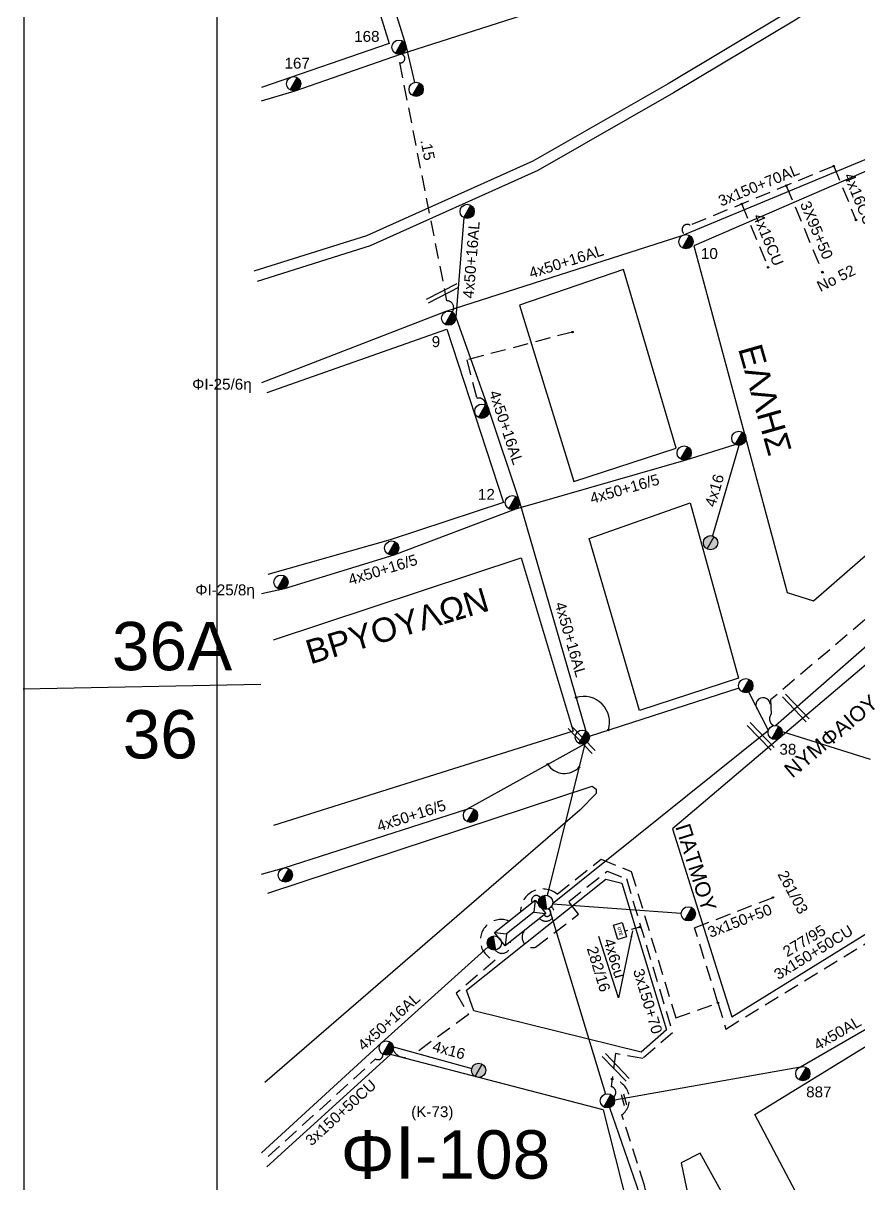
# Model space of a CAD drawing. Header units: millimetres. Extents: x 864 to 3062, y 833 to 2619.
# Drawn here: x 863.5 to 1001.7, y 1326.2 to 1518.2 of the extents above; entities that cross this region are included whole.
import ezdxf
from ezdxf.enums import TextEntityAlignment as Align

# ---------------------------------------------------------------- set-up
doc = ezdxf.new("R2010")
doc.units = ezdxf.units.MM
doc.linetypes.add('DASHED', pattern=[19.05, 12.7, -6.35])
for name, color, linetype, lineweight in [('.15', 7, 'Continuous', 30), ('3x150+50', 7, 'Continuous', 30), ('3x150+50CU', 7, 'Continuous', 30), ('3x150+70AL', 7, 'DASHED', 30), ('3X48+38', 7, 'Continuous', 30), ('3X95+50', 7, 'Continuous', 30), ('4x16', 7, 'Continuous', 30), ('4x16CU', 7, 'Continuous', 30), ('4x50+16_5', 7, 'Continuous', 30), ('4x50+16AL', 7, 'Continuous', 30), ('4x50AL', 7, 'Continuous', 30), ('4x50CU', 7, 'Continuous', 30), ('text διευθύνσεων', 250, 'Continuous', 30), ('Υπόβαθρο ΔΕΗ', 7, 'Continuous', 30)]:
    doc.layers.add(name, color=color, linetype=linetype, lineweight=lineweight)
for name, color, linetype in [('Pillar OTE', 7, 'Continuous'), ('TEXT ΚΑΛΩΔΙΩΝ', 7, 'Continuous'), ('Άγνωστα', 7, 'Continuous'), ('Επιγραφές - Σχήματα', 7, 'Continuous'), ('Μηχανική τομή', 7, 'Continuous'), ('Στύλος Ξύλινος', 7, 'Continuous'), ('Στύλος Ξύλινος @ 1', 7, 'Continuous'), ('Στύλος ΦΜ', 7, 'Continuous'), ('Στύλος ΦΜ @ 1', 7, 'Continuous'), ('Συνδέσεις', 7, 'Continuous'), ('Τομή', 7, 'Continuous'), ('Υποσταθμός εναέριος 2 στύλων', 7, 'Continuous'), ('Υποσταθμός πόλεως', 7, 'Continuous'), ('Υπόγεια καλώδια Παροχών ΧΤ   4x50AL', 7, 'DASHED'), ('Υπόγεια καλώδια Παροχών ΧΤ   4x6', 7, 'DASHED')]:
    doc.layers.add(name, color=color, linetype=linetype)
doc.styles.add('arial', font='arial.ttf')
doc.styles.get("Standard").update_dxf_attribs({"font": 'arial.ttf'})
doc.linetypes.add('SYN_LINE', pattern='A,0.5,-0.0001,["/\\/\\/\\/",Standard,S=0.1,R=0,X=0,Y=-0.05],-0.25', length=0.7501)
doc.dimstyles.new('ISO-25', dxfattribs={"dimtxt": 2.5, "dimasz": 2.5, "dimexe": 1.25, "dimexo": 0.625, "dimtad": 1, "dimtxsty": 'Standard', "dimcen": 2.5, "dimadec": 0, "dimazin": 0, "dimtfac": 1, "dimtmove": 0, "dimatfit": 3, "dimfxl": 1, "dimarcsym": 0})

# ---------------------------------------------------------------- blocks, each defined once
blk = doc.blocks.new('ΥΠΑΡΧΩΝ ΤΣΙΜΕΝΤΕΝΙΟΣ ΣΤΥΛΟΣ')
at = {"layer": 'Στύλος ΦΜ'}
blk.add_hatch(color=7, dxfattribs=at).paths.add_polyline_path([(-1.29, -2.28, 0.574793), (2.62, 0, 0.268822), (1.3, 2.27)])
at = {"layer": 'Στύλος ΦΜ', "color": 7}
blk.add_line((-1.29, -2.28), (1.3, 2.27), dxfattribs=at)
blk.add_circle((0, 0), 2.62, dxfattribs=at)
at = {"layer": 'Στύλος ΦΜ', "flags": 4}
for tag, p in [('ΑΡΙΘΜΟΣ', (-4.68, 8.05)), ('ΤΥΠΟΣ', (-4.91, 3.03))]:
    blk.add_attdef(tag, p, '', height=4, dxfattribs=at)
blk = doc.blocks.new('ΥΠΑΡΧΩΝ ΞΥΛΙΝΟΣ ΣΤΥΛΟΣ')
at = {"layer": 'Στύλος Ξύλινος'}
h = blk.add_hatch(color=7, dxfattribs=at)
h.paths.add_polyline_path([(-2.62, 0, 0.270008), (-1.29, -2.28), (1.3, 2.27, 0.576266)])
h.paths.add_polyline_path([(-1.29, -2.28, 0.574793), (2.62, 0, 0.268822), (1.3, 2.27)])
at = {"layer": 'Στύλος Ξύλινος', "color": 7}
blk.add_line((-1.29, -2.28), (1.3, 2.27), dxfattribs=at)
blk.add_circle((0, 0), 2.62, dxfattribs=at)
at = {"layer": 'Στύλος Ξύλινος', "flags": 4}
for tag, p in [('ΑΡΙΘΜΟΣ', (-4.91, 8.6)), ('ΤΥΠΟΣ', (-4.85, 3.39))]:
    blk.add_attdef(tag, p, '', height=4, dxfattribs=at)
blk = doc.blocks.new('ΥΠΟΣΤΑΘΜΟΣ ΕΝΑΕΡΙΟΣ ΕΠΙ 2 ΣΤΥΛΩΝ')
at = {"layer": 'Υποσταθμός εναέριος 2 στύλων', "linetype": 'Continuous'}
for points in [[(-11.97, -2.11, 0.574793), (-8.45, -0.07, 0.268822), (-9.64, 1.98)], [(9.68, -2.15, 0.574793), (13.19, -0.1, 0.268822), (12.01, 1.95)]]:
    blk.add_hatch(color=256, dxfattribs=at).paths.add_polyline_path(points)
for p, q in [((-11.97, -2.11), (-9.64, 1.98)), ((9.68, -2.15), (12.01, 1.95))]:
    blk.add_line(p, q, dxfattribs=at)
for centre in [(-10.81, -0.07), (10.84, -0.1)]:
    blk.add_circle(centre, 2.36, dxfattribs=at)
at = {"layer": 'Υποσταθμός πόλεως', "linetype": 'Continuous', "ltscale": 40}
blk.add_lwpolyline([(-8.57, 2.82), (8.57, 2.82), (8.57, -2.82), (-8.57, -2.82)], close=True, dxfattribs=at)
for points in [[(-5.75, 0), (-8.57, 2.82)], [(-8.57, -2.82), (-5.75, 0)], [(-5.75, 0), (5.75, 0)], [(5.75, 0), (8.57, 2.82)], [(8.57, -2.82), (5.75, 0)]]:
    blk.add_lwpolyline(points, dxfattribs=at)
at = {"layer": 'Υποσταθμός εναέριος 2 στύλων', "ltscale": 40, "flags": 1}
for tag, p in [('ΜΕΤΑΣΧΗΜΑΤΙΣΜΟΣ', (14.09, 2.51)), ('ΙΣΧΥΣ', (14.07, -0.28)), ('ΑΡΙΘΜΟΣ', (14.19, -3))]:
    blk.add_attdef(tag, p, '', height=1.8, dxfattribs=at)
blk = doc.blocks.new('_ΣΥΝΔΕΣΗ')
at = {"layer": 'Συνδέσεις', "linetype": 'SYN_LINE', "ltscale": 40}
blk.add_hatch(color=256, dxfattribs=at).paths.add_polyline_path([(0.5, -0.01, 1), (-0.5, -0.01, 1)])
at = {"layer": 'Συνδέσεις'}
blk.add_circle((0, -0.01), 0.5, dxfattribs=at)
blk = doc.blocks.new('ΤΟΜΗ')
at = {"layer": 'Τομή', "ltscale": 40}
for p, q in [((-5.68, 0), (17.06, 0)), ((-5.68, -2.77), (17.06, -2.77))]:
    blk.add_line(p, q, dxfattribs=at)
blk = doc.blocks.new('ΜΗΧΑΝΙΚΗ ΤΟΜΗ')
at = {"layer": 'Μηχανική τομή', "ltscale": 40}
for p, q in [((-1.89, 0.78), (5.69, 0.78)), ((-1.89, -0.77), (5.69, -0.77))]:
    blk.add_line(p, q, dxfattribs=at)
blk = doc.blocks.new('PILLAR ΟΤΕ')
at = {"layer": 'Pillar OTE', "ltscale": 40}
blk.add_lwpolyline([(-3.31, 2.02), (3.39, 2.02), (3.39, -1.99), (-3.31, -1.99)], close=True, dxfattribs=at)
at = {"layer": 'Pillar OTE', "insert": (-1.81, 0.71), "char_height": 1.3575, "width": 109.961, "attachment_point": 1}
blk.add_mtext('{\\fArial|b1|i0|c161|p34;OTE}', dxfattribs=at)

msp = doc.modelspace()

# ---------------------------------------------------------------- hatches: boundary and pattern name
at = {"layer": 'Pillar OTE', "ltscale": 40}
h = msp.add_hatch(color=256, dxfattribs=at)
h.dxf.hatch_style = 1
h.paths.add_polyline_path([(965.61, 1368.86), (965.29, 1368.59), (965.71, 1368.51)])

# ---------------------------------------------------------------- linework, layer by layer
at = {"layer": '.15', "color": 85, "linetype": 'DASHED', "lineweight": -3, "ltscale": 0.2}
msp.add_lwpolyline([(925.92, 1513.05, -1.136374), (925.73, 1511.64), (933.53, 1472.27, -0.631587), (934.46, 1470.4, -17.168968)], format="xyb", dxfattribs=at)
at = {"layer": '3x150+50', "color": 1, "linetype": 'DASHED', "lineweight": -3, "ltscale": 0.2}
for points in [[(954.35, 1467.08), (936.86, 1462.47), (938.53, 1456.12, -0.539165), (939.95, 1455.01, 2.562396)], [(945.77, 1371.24, -0.642497), (951.81, 1374.12), (959.1, 1379.91), (964.07, 1377.86), (971.42, 1353.64), (978.41, 1356.14)]]:
    msp.add_lwpolyline(points, format="xyb", dxfattribs=at)
at = {"layer": '3x150+50', "color": 30, "linetype": 'DASHED', "lineweight": -3, "ltscale": 0.2}
msp.add_lwpolyline([(949.02, 1373.54, 0.966967), (947.68, 1372.75, 1.666515)], format="xyb", dxfattribs=at)
at = {"layer": '3x150+50', "color": 1, "linetype": 'DASHED', "lineweight": -3, "ltscale": 0.2}
msp.add_lwpolyline([(978.41, 1356.14), (974.54, 1368.57), (987.52, 1373.57)], dxfattribs=at)
at = {"layer": '3x150+50', "color": 5, "linetype": 'DASHED', "lineweight": -3, "ltscale": 0.2}
msp.add_lwpolyline([(950.86, 1372.08, -1.052397), (948.89, 1370.11, 6.280964)], format="xyb", dxfattribs=at)
at = {"layer": '3x150+50', "color": 27, "linetype": 'DASHED', "lineweight": -3, "ltscale": 0.2}
msp.add_lwpolyline([(950.31, 1371.66, -1.430844), (949.64, 1370.71, -0.78798)], format="xyb", dxfattribs=at)
at = {"layer": '3x150+50', "color": 85, "linetype": 'DASHED', "lineweight": -3, "ltscale": 0.2}
msp.add_lwpolyline([(977.88, 1276.98), (966.25, 1325.93), (962.53, 1337.6, 0.653975), (960.91, 1343.53, -473.148394)], format="xyb", dxfattribs=at)
at = {"layer": '3x150+50CU', "color": 1, "linetype": 'DASHED', "lineweight": -3, "ltscale": 0.2}
for points in [[(1022.28, 1506.35, 0.659311), (1021.07, 1505.56), (1020.25, 1505.03), (1022.31, 1501.69), (1015.96, 1496.81), (1043.35, 1454.01), (987.12, 1406.25), (987.18, 1403.87, 0.457893), (987.61, 1402.01, -2.841827)], [(978.41, 1356.14), (979.71, 1351.82), (1020.95, 1377.07, -0.652803), (1027.07, 1380.93), (1032.43, 1384.23), (1025.58, 1395.75)]]:
    msp.add_lwpolyline(points, format="xyb", dxfattribs=at)
at = {"layer": '3x150+50CU', "color": 133, "linetype": 'DASHED', "lineweight": -3, "ltscale": 0.2}
for points in [[(943.82, 1369.68, 1.044818), (941.55, 1363.2), (935.14, 1357.73), (937.15, 1354.22), (927.96, 1347.51, -0.47797), (924.71, 1348.37, -4.569258)], [(904.04, 1330.72), (921.78, 1346.88, 0.649913), (922.99, 1347.65, -0.013036)]]:
    msp.add_lwpolyline(points, format="xyb", dxfattribs=at)
at = {"layer": '3x150+50CU', "color": 2, "linetype": 'DASHED', "lineweight": -3, "ltscale": 0.2}
msp.add_lwpolyline([(941.6, 1364.87, 0.858355), (944.04, 1366.26, 87.281615)], format="xyb", dxfattribs=at)
at = {"layer": '3x150+70AL', "color": 173, "linetype": 'DASHED', "lineweight": -3, "ltscale": 0.2}
msp.add_lwpolyline([(997.56, 1494.53), (973.81, 1484.74, 1.168147), (973.09, 1483.2, 4.389031)], format="xyb", dxfattribs=at)
at = {"layer": '3x150+70AL', "color": 85, "linetype": 'DASHED', "lineweight": -3, "ltscale": 0.2}
msp.add_lwpolyline([(946.57, 1368.27, 0.802178), (948.25, 1365.36), (955.36, 1370.8), (953.76, 1372.91), (960.08, 1377.91), (963.26, 1376.69), (970.9, 1351.21), (965.96, 1346.96), (961.48, 1347.76), (960.74, 1342.3, -0.646248), (961.13, 1340.57, 65.806067)], format="xyb", dxfattribs=at)
at = {"layer": '3X48+38', "color": 27, "linetype": 'Continuous', "lineweight": -3, "ltscale": 0.2}
for points in [[(950.49, 1371.74), (959.79, 1341.07)], [(960.47, 1338.82), (965.45, 1324.51), (970.69, 1302.55), (974.91, 1281.04)]]:
    msp.add_lwpolyline(points, dxfattribs=at)
at = {"layer": '3X95+50', "color": 173, "linetype": 'DASHED', "lineweight": -3, "ltscale": 0.2}
msp.add_lwpolyline([(989.7, 1491.29), (995.69, 1476.95)], dxfattribs=at)
at = {"layer": '4x16', "color": 1, "linetype": 'Continuous', "lineweight": -3, "ltscale": 0.2}
msp.add_lwpolyline([(981.88, 1448.34), (977.51, 1433.37)], dxfattribs=at)
at = {"layer": '4x16', "color": 7, "linetype": 'Continuous', "lineweight": -3, "ltscale": 0.2}
msp.add_lwpolyline([(951.06, 1372.53), (972.34, 1370.95)], dxfattribs=at)
at = {"layer": '4x16', "color": 2, "linetype": 'Continuous', "lineweight": -3, "ltscale": 0.2}
msp.add_lwpolyline([(924.74, 1348.85), (937.7, 1345.29)], dxfattribs=at)
at = {"layer": '4x16CU', "color": 173, "linetype": 'DASHED', "lineweight": -3, "ltscale": 0.2}
for points in [[(997.56, 1494.53), (1001.23, 1485.62)], [(982.34, 1488.26), (986.7, 1477.8)]]:
    msp.add_lwpolyline(points, dxfattribs=at)
at = {"layer": '4x50+16_5', "color": 1, "linetype": 'Continuous', "lineweight": -3, "ltscale": 0.2}
for points in [[(902.94, 1423.87), (906.71, 1424.68), (924.85, 1430.25), (945, 1437.85), (973.13, 1445.95), (981.28, 1448.49)], [(957.14, 1400.25), (981.89, 1408.22)], [(986.74, 1401.21), (983.54, 1407.55)]]:
    msp.add_lwpolyline(points, dxfattribs=at)
at = {"layer": '4x50+16_5', "color": 30, "linetype": 'Continuous', "lineweight": -3, "ltscale": 0.2}
msp.add_lwpolyline([(902.94, 1377.43), (906.7, 1378.45), (936.88, 1388.17), (956.38, 1398.97)], dxfattribs=at)
at = {"layer": '4x50+16AL', "color": 30, "linetype": 'Continuous', "lineweight": -3, "ltscale": 0.2}
for points in [[(917.46, 1543.87), (920.78, 1534.51), (923.19, 1526.06), (926.81, 1514.45), (928.23, 1508.37)], [(956.38, 1398.97), (950.18, 1373.9)]]:
    msp.add_lwpolyline(points, dxfattribs=at)
at = {"layer": '4x50+16AL', "color": 85, "linetype": 'Continuous', "lineweight": -3, "ltscale": 0.2}
msp.add_lwpolyline([(902.94, 1505.31), (908.48, 1507), (925.92, 1513.05), (951.43, 1521.2), (971.15, 1527.95), (986.64, 1537.68), (986.64, 1537.68)], dxfattribs=at)
at = {"layer": '4x50+16AL', "color": 173, "linetype": 'Continuous', "lineweight": -3, "ltscale": 0.2}
msp.add_lwpolyline([(1006.92, 1497.33), (972.45, 1482.99), (933.42, 1470.47), (902.94, 1458.66)], dxfattribs=at)
at = {"layer": '4x50+16AL', "color": 1, "linetype": 'Continuous', "lineweight": -3, "ltscale": 0.2}
msp.add_lwpolyline([(936.36, 1486.02), (935.04, 1469.52), (940.49, 1454.34), (945.55, 1439.19), (956.56, 1401.1)], dxfattribs=at)
at = {"layer": '4x50+16AL', "color": 6, "linetype": 'Continuous', "lineweight": -3, "ltscale": 0.2}
msp.add_lwpolyline([(1040.78, 1446.61), (1022.39, 1431.86), (1007.02, 1418.69), (987.96, 1402.03)], dxfattribs=at)
at = {"layer": '4x50+16AL', "color": 5, "linetype": 'Continuous', "lineweight": -3, "ltscale": 0.2}
msp.add_lwpolyline([(986.74, 1401.21), (951.06, 1372.53)], dxfattribs=at)
at = {"layer": '4x50+16AL', "color": 2, "linetype": 'Continuous', "lineweight": -3, "ltscale": 0.2}
msp.add_lwpolyline([(940.42, 1365.41), (922.76, 1349.53), (902.94, 1331.33)], dxfattribs=at)
at = {"layer": '4x50AL', "color": 27, "linetype": 'Continuous', "lineweight": -3, "ltscale": 0.2}
msp.add_lwpolyline([(961.29, 1340.12), (992.07, 1345.55), (1022.76, 1363.31)], dxfattribs=at)
at = {"layer": '4x50CU', "color": 5, "linetype": 'SYN_LINE', "lineweight": -3, "ltscale": 15}
msp.add_lwpolyline([(989.03, 1401.04), (1003.59, 1396.47)], dxfattribs=at)
at = {"layer": 'Pillar OTE', "ltscale": 40}
msp.add_lwpolyline([(965.71, 1368.51), (965.29, 1368.59), (965.61, 1368.86), (965.71, 1368.51)], dxfattribs=at)
at = {"layer": 'Άγνωστα', "linetype": 'Continuous', "ltscale": 0.2}
msp.add_arc((985.87, 1405.43), 1.19, 5.9845, 216.3165, dxfattribs=at)
at = {"layer": 'Επιγραφές - Σχήματα', "lineweight": -3}
msp.add_lwpolyline([(863.7, 1860.67), (3062.46, 1860.7), (3062.47, 841.56), (863.7, 841.54)], close=True, dxfattribs=at)
at = {"layer": 'Υπόβαθρο ΔΕΗ', "lineweight": -3}
msp.add_line((902.82, 1408.78), (863.52, 1408.05), dxfattribs=at)
for points in [[(895.62, 1848.12), (2896.63, 1848.12), (2896.63, 844.79), (895.62, 844.79)], [(1007.51, 1495.68), (974.42, 1481.32), (989.84, 1424.03), (994.19, 1422.61), (1032.76, 1456.21)], [(962.8, 1477.45), (945.57, 1471.51), (954.56, 1442.35), (971.51, 1447.9)], [(1065.29, 1406.2), (1041.11, 1444.54), (970.89, 1384.9), (980.71, 1353.81)], [(957.12, 1432.92), (973.82, 1438.84), (981.82, 1409.86), (965.43, 1404.5)], [(1073.36, 1392.27), (1089.48, 1354.25), (997.51, 1313.06), (984.48, 1337.66)], [(965.7, 1348), (938.05, 1354.85), (936.81, 1358.23), (959.89, 1376.59), (962.49, 1375.92), (969.91, 1351.66)], [(975.47, 1331.27), (972.3, 1329.67), (977.27, 1305.79), (986.67, 1311.07)]]:
    msp.add_lwpolyline(points, close=True, dxfattribs=at)
for points in [[(1164.79, 1836.68), (1141.73, 1769.04), (1120.58, 1706.86), (1109.05, 1672.96), (1092.03, 1640.4), (1080.32, 1620.2), (1066.96, 1598.83), (1055.04, 1581.51), (1043.99, 1566.95), (1032.07, 1553.51), (1020.58, 1541.85), (1006.77, 1531.08), (990.21, 1520.18), (970.16, 1508.16), (947.82, 1495.36), (920.29, 1483.02), (901.66, 1477.14)], [(1166.8, 1836.19), (1143.99, 1769.65), (1122.56, 1707.47), (1110.15, 1670.89), (1093.55, 1639.18), (1081.87, 1619.29), (1068.71, 1597.42), (1055.84, 1579.35), (1044.79, 1565.07), (1033.3, 1551.93), (1021.58, 1540.36), (1007.82, 1529.66), (991.15, 1518.69), (971.05, 1506.64), (948.62, 1493.79), (920.92, 1481.37), (902.2, 1475.46)], [(902.94, 1530.5), (917.63, 1535.54), (924.04, 1514.83), (902.94, 1507.53)], [(903.85, 1457.06), (933.57, 1467.56), (942.93, 1438.88), (924.19, 1432.71), (903.97, 1426.99)], [(904.92, 1416.17), (945.86, 1429.75), (954.48, 1401.09), (904.92, 1385.45)], [(903.95, 1374.27), (957.59, 1392), (958.25, 1391.46), (958.25, 1390.78), (955.59, 1388.02), (903.47, 1342.97)], [(961.94, 1356.97), (958.69, 1367.1)], [(959.44, 1338.45), (924.26, 1347.59), (903.82, 1329.05)], [(959.44, 1338.45), (965.61, 1314.06), (918.65, 1299.7), (920.93, 1288.47), (968.57, 1300.94), (973.9, 1280.65), (903.63, 1260.16), (903.63, 1260.16)]]:
    msp.add_lwpolyline(points, dxfattribs=at)
for centre, radius, start, end in [((956.21, 1402.55), 4.27, 342.5364, 106.9463), ((953.03, 1397.38), 3.3, 213.0436, 316.7745)]:
    msp.add_arc(centre, radius, start, end, dxfattribs=at)
at = {"layer": 'Υπόγεια καλώδια Παροχών ΧΤ   4x6', "color": 85, "linetype": 'DASHED', "ltscale": 0.1}
msp.add_lwpolyline([(965.29, 1368.59), (965.29, 1368.59), (962.94, 1367.95)], dxfattribs=at)

# ---------------------------------------------------------------- block references
at = {"layer": 'Pillar OTE', "xscale": 0.375, "yscale": 0.375, "zscale": 0.375, "rotation": 287}
msp.add_blockref('PILLAR ΟΤΕ', (962.19, 1368.03), dxfattribs=at)
at = {"layer": 'Μηχανική τομή', "lineweight": -3, "xscale": 0.2499999999999462, "yscale": 0.2499999999999462, "zscale": 0.4999999999999997, "rotation": 104.5679302931103}
msp.add_blockref('ΜΗΧΑΝΙΚΗ ΤΟΜΗ', (963.01, 1339.62), dxfattribs=at)
at = {"layer": 'Στύλος Ξύλινος @ 1', "lineweight": -3, "ltscale": 40, "xscale": 0.4499999999998181, "yscale": 0.4499999999998181, "zscale": 0.4499999999998181}
for p in [(977.18, 1432.24), (938.83, 1344.98)]:
    msp.add_blockref('ΥΠΑΡΧΩΝ ΞΥΛΙΝΟΣ ΣΤΥΛΟΣ', p, dxfattribs=at)
at = {"layer": 'Στύλος ΦΜ @ 1', "lineweight": -3, "ltscale": 40}
ref = msp.add_blockref('ΥΠΑΡΧΩΝ ΤΣΙΜΕΝΤΕΝΙΟΣ ΣΤΥΛΟΣ', (925.66, 1514.2), dxfattribs=dict(at, xscale=0.4499999999998178, yscale=0.4499999999998178, zscale=0.4499999999998178))
ref.add_attrib('ΤΥΠΟΣ', '168', (918.25, 1515.08), dxfattribs={"layer": 'Στύλος ΦΜ', "height": 1.8, "flags": 4})
ref = msp.add_blockref('ΥΠΑΡΧΩΝ ΤΣΙΜΕΝΤΕΝΙΟΣ ΣΤΥΛΟΣ', (908.23, 1508.15), dxfattribs=dict(at, xscale=0.4499999999998181, yscale=0.4499999999998181, zscale=0.4499999999998181))
ref.add_attrib('ΤΥΠΟΣ', '167', (906.73, 1510.65), dxfattribs={"layer": 'Στύλος ΦΜ', "height": 1.8, "flags": 4})
for p, xscale, yscale, zscale in [((928.5, 1507.22), 0.4499999999998181, 0.4499999999998181, 0.4499999999998181), ((936.94, 1487.04), 0.4499999999998181, 0.4499999999998181, 0.4499999999998181), ((939.37, 1453.99), 0.4499999999998181, 0.4499999999998181, 0.4499999999998181), ((981.86, 1449.52), 0.4499999999998181, 0.4499999999998181, 0.4499999999998181), ((972.82, 1447.09), 0.4499999999998181, 0.4499999999998181, 0.4499999999998181), ((924.46, 1431.36), 0.4499999999998181, 0.4499999999998181, 0.4499999999998181), ((906.15, 1425.72), 0.4499999999998181, 0.4499999999998181, 0.4499999999998181), ((983.01, 1408.6), 0.449999999999818, 0.449999999999818, 0.449999999999818), ((955.98, 1400.08), 0.449999999999818, 0.449999999999818, 0.449999999999818), ((937.49, 1387.16), 0.449999999999818, 0.449999999999818, 0.449999999999818), ((906.87, 1377.28), 0.449999999999818, 0.449999999999818, 0.449999999999818), ((973.51, 1370.87), 0.449999999999818, 0.449999999999818, 0.449999999999818), ((923.57, 1348.68), 0.449999999999818, 0.449999999999818, 0.449999999999818), ((960.13, 1339.94), 0.449999999999818, 0.449999999999818, 0.449999999999818)]:
    msp.add_blockref('ΥΠΑΡΧΩΝ ΤΣΙΜΕΝΤΕΝΙΟΣ ΣΤΥΛΟΣ', p, dxfattribs=dict(at, xscale=xscale, yscale=yscale, zscale=zscale))
ref = msp.add_blockref('ΥΠΑΡΧΩΝ ΤΣΙΜΕΝΤΕΝΙΟΣ ΣΤΥΛΟΣ', (973.12, 1482.03), dxfattribs=dict(at, xscale=0.4499999999998181, yscale=0.4499999999998181, zscale=0.4499999999998181))
ref.add_attrib('ΤΥΠΟΣ', '10', (975.59, 1479.17), dxfattribs={"layer": 'Στύλος ΦΜ', "height": 1.8, "flags": 4})
ref = msp.add_blockref('ΥΠΑΡΧΩΝ ΤΣΙΜΕΝΤΕΝΙΟΣ ΣΤΥΛΟΣ', (933.87, 1469.38), dxfattribs=dict(at, xscale=0.4499999999998181, yscale=0.4499999999998181, zscale=0.4499999999998181))
ref.add_attrib('ΤΥΠΟΣ', '9', (931.07, 1464.6), dxfattribs={"layer": 'Στύλος ΦΜ', "height": 1.8, "flags": 4})
ref = msp.add_blockref('ΥΠΑΡΧΩΝ ΤΣΙΜΕΝΤΕΝΙΟΣ ΣΤΥΛΟΣ', (944.42, 1438.88), dxfattribs=dict(at, xscale=0.4499999999998181, yscale=0.4499999999998181, zscale=0.4499999999998181))
ref.add_attrib('ΤΥΠΟΣ', '12', (938.72, 1439.34), dxfattribs={"layer": 'Στύλος ΦΜ', "height": 1.8, "flags": 4})
ref = msp.add_blockref('ΥΠΑΡΧΩΝ ΤΣΙΜΕΝΤΕΝΙΟΣ ΣΤΥΛΟΣ', (987.87, 1400.86), dxfattribs=dict(at, xscale=0.449999999999818, yscale=0.449999999999818, zscale=0.449999999999818))
ref.add_attrib('ΑΡΙΘΜΟΣ', '38', (988.57, 1397.18), dxfattribs={"layer": 'Στύλος ΦΜ', "height": 1.8, "rotation": 360, "flags": 4})
ref = msp.add_blockref('ΥΠΑΡΧΩΝ ΤΣΙΜΕΝΤΕΝΙΟΣ ΣΤΥΛΟΣ', (992.44, 1344.44), dxfattribs=dict(at, xscale=0.449999999999818, yscale=0.449999999999818, zscale=0.449999999999818))
ref.add_attrib('ΤΥΠΟΣ', '887', (992.99, 1340.51), dxfattribs={"layer": 'Στύλος ΦΜ', "height": 1.8, "rotation": 360, "flags": 4})
at = {"layer": 'Συνδέσεις', "lineweight": -3, "xscale": 0.25, "yscale": 0.25, "zscale": 0.25}
for p in [(997.56, 1494.53), (989.7, 1491.3), (982.34, 1488.26), (1001.24, 1485.62), (986.7, 1477.8), (995.7, 1476.95), (954.35, 1467.08), (954.96, 1406.64), (960.29, 1401.27), (950.26, 1395.58), (955.43, 1395.12), (987.52, 1373.58), (978.41, 1356.14), (960.91, 1343.53)]:
    msp.add_blockref('_ΣΥΝΔΕΣΗ', p, dxfattribs=at)
at = {"layer": 'Τομή', "lineweight": -3}
for p, xscale, yscale, zscale, rotation in [((934.26, 1473.79), 0.2499999999999996, 0.2499999999999996, 0.2499999999999996, 207.2309234416788), ((990.54, 1406.19), 0.2499999999999997, 0.2499999999999997, 0.2499999999999997, 313.8895096616357), ((955.14, 1400.96), 0.2499999999999997, 0.2499999999999997, 0.2499999999999997, 313.8895096616357), ((984.74, 1401.47), 0.2499999999999997, 0.2499999999999997, 0.2499999999999997, 313.8895096616357), ((960.77, 1346.72), 0.2499999999999997, 0.2499999999999997, 0.2499999999999997, 313.8895096616357)]:
    msp.add_blockref('ΤΟΜΗ', p, dxfattribs=dict(at, xscale=xscale, yscale=yscale, zscale=zscale, rotation=rotation))
at = {"layer": 'Υποσταθμός εναέριος 2 στύλων', "lineweight": -3, "xscale": 0.4999999999999999, "yscale": 0.4999999999999999, "zscale": 0.4999999999999999, "rotation": 218.4947476514106}
msp.add_blockref('ΥΠΟΣΤΑΘΜΟΣ ΕΝΑΕΡΙΟΣ ΕΠΙ 2 ΣΤΥΛΩΝ', (945.69, 1369.37), dxfattribs=at)

# ---------------------------------------------------------------- texts
at = {"layer": 'text διευθύνσεων', "color": 7, "lineweight": -3}
for s, rotation, p in [('ΝΥΜΦΑΙΟΥ', 40.2073, (997.1, 1400.26)), ('ΠΑΤΜΟΥ', 287.5492, (974.78, 1378.53))]:
    msp.add_text(s, height=2.5, rotation=rotation, dxfattribs=at).set_placement(p, align=Align.MIDDLE_CENTER)
at = {"layer": 'text διευθύνσεων', "color": 7, "lineweight": -3, "ltscale": 40, "char_height": 4, "width": 94.4586, "attachment_point": 1, "style": 'arial'}
for s, insert, rotation in [('EΛΛHΣ', (985.55, 1465.45), 285.878), ('BPYOYΛΩN', (909.84, 1415.93), 16.7384)]:
    msp.add_mtext(s, dxfattribs=dict(at, insert=insert, rotation=rotation))
at = {"layer": 'TEXT ΚΑΛΩΔΙΩΝ', "linetype": 'Continuous', "lineweight": -3, "ltscale": 0.2}
for s, rotation, p in [('.15', 281.2172, (930.42, 1497.23)), ('3x150+70AL', 22.4061, (985.14, 1491.36)), ('4x16CU', 292.4061, (1001.75, 1489.08)), ('3X95+50', 292.6651, (994.72, 1483.95)), ('4x16CU', 292.5923, (986.75, 1482.36)), ('4x50+16AL', 85.4181, (937.61, 1479.03)), ('4x50+16AL', 17.7921, (953.31, 1478.74)), ('4x50+16AL', 288.4626, (943.4, 1451.31)), ('4x50+16/5', 16.0621, (962.97, 1441.15)), ('4x16', 73.7339, (977.83, 1440.89)), ('4x50+16/5', 17.0661, (922.98, 1427.79)), ('4x50+16AL', 286.1238, (954.05, 1416.26)), ('4x50+16/5', 17.8635, (927.7, 1387.11)), ('3x150+50', 21.0728, (982.01, 1369.72)), ('3x150+50CU', 31.4791, (994.2, 1364.5)), ('3x150+70', 286.7022, (966.81, 1356.42)), ('4x50+16AL', 41.9732, (923.98, 1353.05)), ('4x50AL', 30.0587, (998.14, 1351.15)), ('4x16', 344.6488, (933.93, 1348.34)), ('3x150+50CU', 42.3204, (916.03, 1338.01))]:
    msp.add_text(s, height=1.8, rotation=rotation, dxfattribs=at).set_placement(p, align=Align.MIDDLE_CENTER)
at = {"layer": 'Άγνωστα', "lineweight": -3, "ltscale": 40, "char_height": 1.8, "width": 27.758, "attachment_point": 1, "style": 'arial'}
for s, insert, rotation in [('No 52', (994.53, 1475.3), 26.6092), ('261/03', (989.79, 1378.27), 298.091), ('277/95', (988.91, 1365.2), 31)]:
    msp.add_mtext(s, dxfattribs=dict(at, insert=insert, rotation=rotation))
at = {"layer": 'Άγνωστα', "lineweight": -3, "ltscale": 40, "char_height": 1.8, "width": 27.758, "attachment_point": 1, "line_spacing_factor": 3, "style": 'arial'}
for s, insert in [('ΦI-25/6η', (891.47, 1459.36)), ('ΦI-25/8η', (891.99, 1425.34))]:
    msp.add_mtext(s, dxfattribs=dict(at, insert=insert))
at = {"layer": 'Άγνωστα', "lineweight": -3, "ltscale": 40, "insert": (927.68, 1339.04), "char_height": 1.8, "width": 27.758, "attachment_point": 1, "style": 'arial'}
msp.add_mtext('(Κ-73)', dxfattribs=at)
at = {"layer": 'Επιγραφές - Σχήματα', "lineweight": -3, "char_height": 8, "width": 15.5504, "attachment_point": 1, "style": 'arial'}
for s, insert in [('36A', (878.19, 1419.15)), ('36', (879.98, 1404.56))]:
    msp.add_mtext(s, dxfattribs=dict(at, insert=insert))
at = {"layer": 'Υπόβαθρο ΔΕΗ', "lineweight": -3, "insert": (916.02, 1335.74), "char_height": 8, "width": 84.6573, "attachment_point": 1}
msp.add_mtext('Φ{\\H1.0833x;I}-108', dxfattribs=at)
at = {"layer": 'Υπόγεια καλώδια Παροχών ΧΤ   4x50AL', "color": 7, "ltscale": 0.2, "char_height": 1.8, "attachment_point": 1, "rotation": 287}
for s, insert in [('282/16', (958.42, 1365.67)), ('4x6cu', (961.17, 1367))]:
    msp.add_mtext_dynamic_manual_height_columns(s, width=1.8, gutter_width=12.5, heights=[0.118], dxfattribs=dict(at, insert=insert))

# ---------------------------------------------------------------- leaders
at = {"layer": 'Επιγραφές - Σχήματα', "ltscale": 40}
msp.add_leader([(964.3, 1368.03), (961.94, 1356.97)], dimstyle='ISO-25', override={"dimasz": 1, "dimtad": 0}, dxfattribs=at)

doc.saveas('drawing.dxf')
